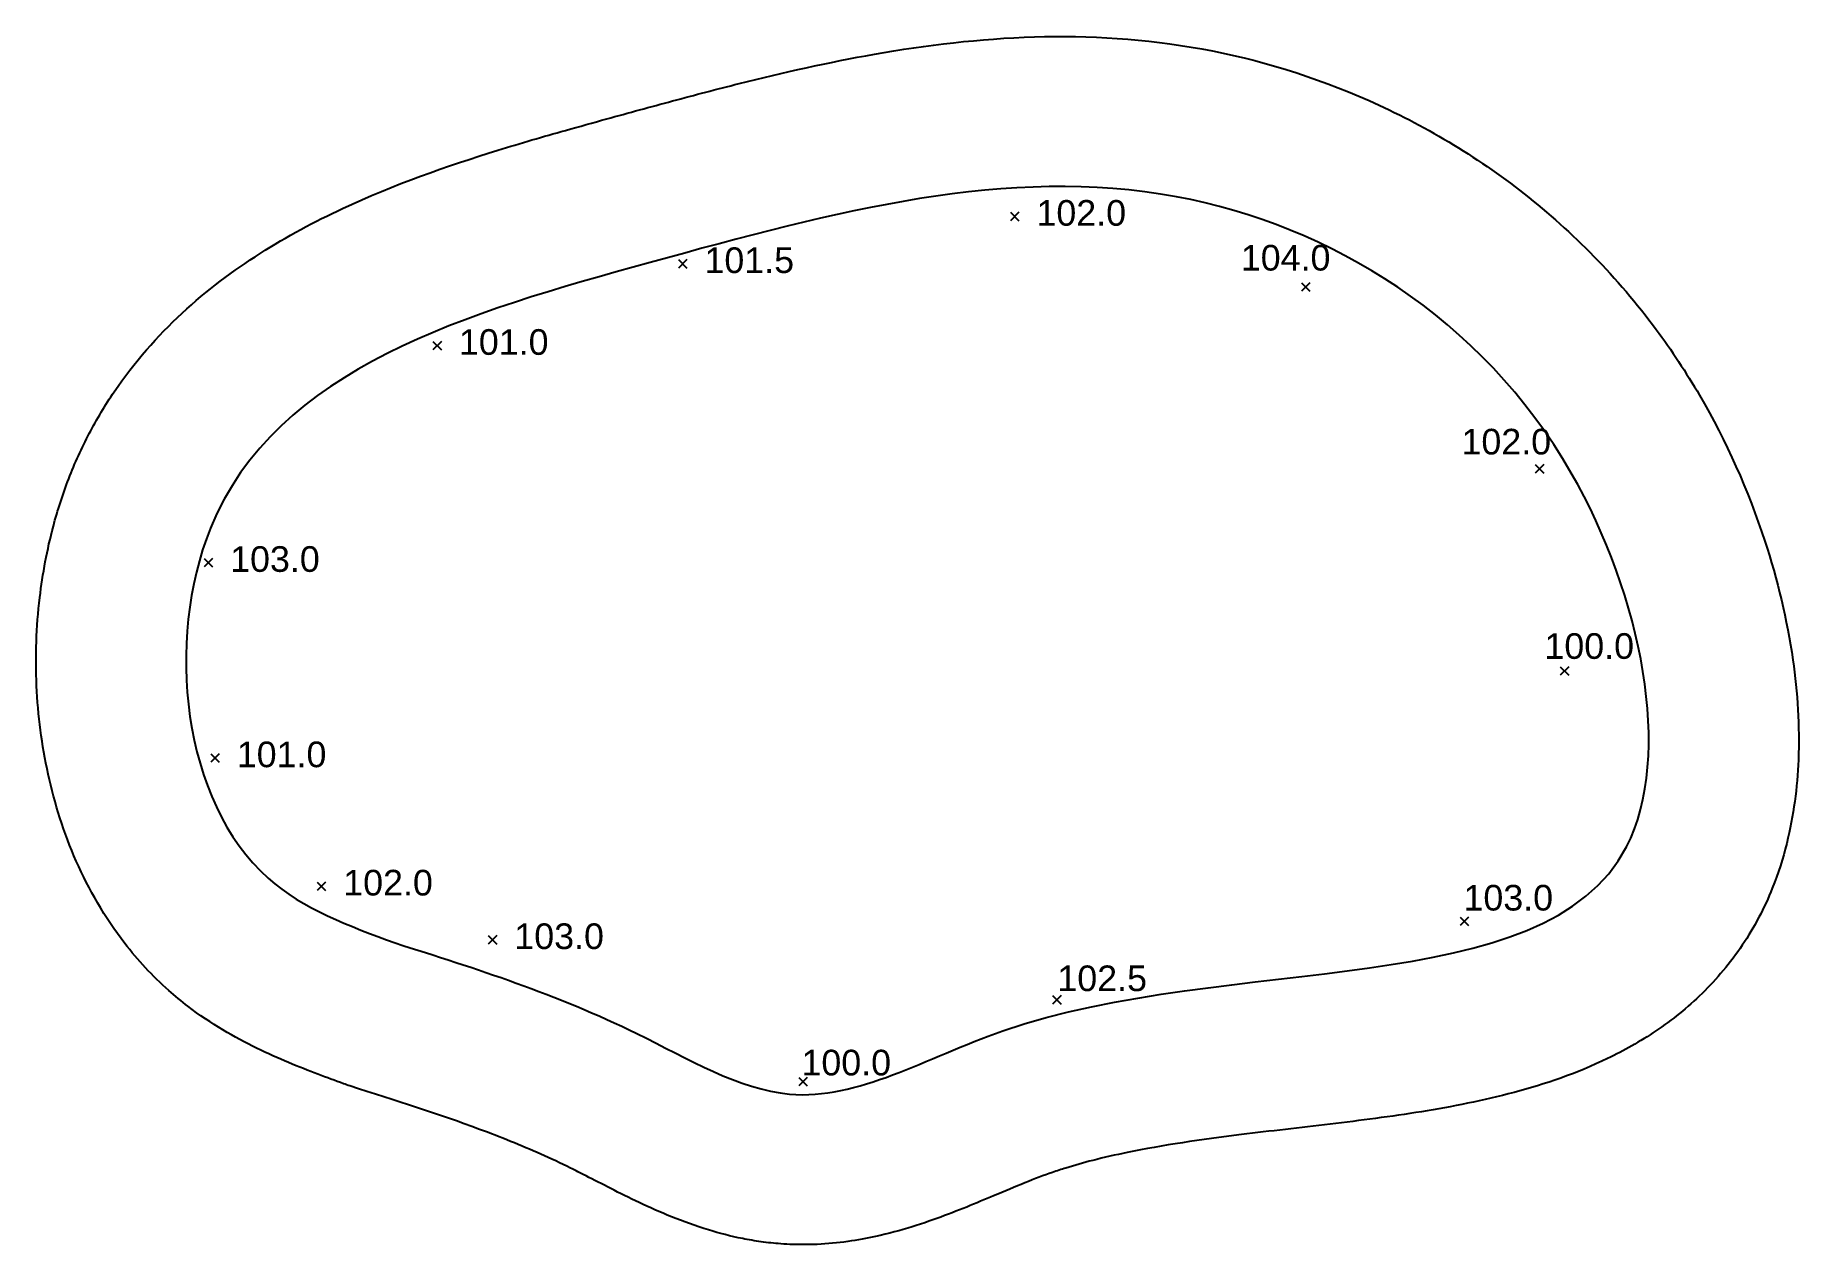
# Model space of a CAD drawing. Header units: millimetres. Extents: x -12 to 46.8, y -10.1 to 30.3.
import ezdxf

# ---------------------------------------------------------------- set-up
doc = ezdxf.new("R2010")
doc.units = ezdxf.units.MM
for name, color, linetype in [('2017_GND', 5, 'Continuous'), ('2017_GND_text', 250, 'Continuous'), ('obj', 250, 'Continuous')]:
    doc.layers.add(name, color=color, linetype=linetype)
doc.styles.get("Standard").update_dxf_attribs({"font": 'arial.ttf'})

# ---------------------------------------------------------------- blocks, each defined once
blk = doc.blocks.new('2017_GNDs')
at = {"layer": '2017_GND'}
for p, q in [((3.103, 0.245), (3.385, -0.037)), ((3.385, 0.245), (3.103, -0.037))]:
    blk.add_line(p, q, dxfattribs=at)
at = {"layer": '2017_GND_text'}
blk.add_attdef('ELEV', (3.971, -0.202), '', height=0.855, dxfattribs=at)

msp = doc.modelspace()

# ---------------------------------------------------------------- linework, layer by layer
at = {"layer": 'obj', "extrusion": (0, 0, -1)}
msp.add_arc((0, 0), 5, 287.55739, 290.21341, dxfattribs=at)
at = {"layer": 'obj'}
msp.add_open_spline([(-1.728, -4.692), (-1.996, -4.593), (-2.281, -4.488), (-3.203, -4.138), (-3.889, -3.864), (-5.352, -3.147), (-6.134, -2.702), (-7.126, -1.945), (-7.338, -1.771), (-8.097, -1.099), (-8.585, -0.569), (-9.687, 0.855), (-10.216, 1.782), (-11.05, 3.678), (-11.354, 4.648), (-11.784, 6.603), (-11.909, 7.588), (-12, 9.556), (-11.965, 10.538), (-11.755, 12.313), (-11.606, 13.107), (-11.256, 14.425), (-11.086, 14.954), (-10.684, 15.994), (-10.454, 16.501), (-9.946, 17.469), (-9.667, 17.933), (-8.699, 19.361), (-7.928, 20.234), (-6.28, 21.76), (-5.403, 22.415), (-3.606, 23.56), (-2.686, 24.05), (-0.031, 25.289), (1.721, 25.9), (4.186, 26.663), (4.939, 26.881), (6.142, 27.22), (6.601, 27.347), (7.785, 27.674), (8.515, 27.874), (9.985, 28.27), (10.722, 28.463), (12.947, 29.02), (14.447, 29.36), (17.713, 29.935), (19.488, 30.151), (23.131, 30.259), (25, 30.15), (28.783, 29.459), (30.658, 28.885), (34.277, 27.279), (36.021, 26.245), (39.258, 23.703), (40.749, 22.194), (42.556, 19.758), (43.04, 19.026), (44.381, 16.723), (45.109, 15.085), (46.085, 12.104), (46.405, 10.779), (46.754, 8.339), (46.827, 7.229), (46.743, 5.185), (46.627, 4.254), (46.269, 2.82), (46.112, 2.323), (45.783, 1.502), (45.634, 1.176), (45.297, 0.535), (45.112, 0.225), (44.514, -0.666), (44.058, -1.205), (43.083, -2.157), (42.564, -2.571), (41.505, -3.287), (40.964, -3.59), (39.382, -4.354), (38.339, -4.705), (36.269, -5.258), (35.24, -5.459), (33.193, -5.789), (32.175, -5.919), (30.167, -6.159), (29.177, -6.269), (26.869, -6.556), (25.579, -6.743), (24.01, -7.065), (23.626, -7.153), (22.946, -7.328), (22.645, -7.413), (22.207, -7.55), (22.058, -7.598), (21.626, -7.748), (21.321, -7.865), (20.668, -8.128), (20.321, -8.274), (19.381, -8.668), (18.757, -8.931), (17.354, -9.437), (16.574, -9.683), (15.062, -9.972), (14.386, -10.052), (13.4, -10.058), (13.13, -10.05), (12.636, -10.013), (12.416, -9.99), (11.992, -9.931), (11.786, -9.895), (11.184, -9.775), (10.807, -9.676), (9.566, -9.298), (8.81, -8.97), (7.466, -8.336), (6.878, -8.026), (6.179, -7.67), (6.005, -7.583), (5.515, -7.342), (5.187, -7.189), (4.19, -6.746), (3.512, -6.473), (1.45, -5.705), (0.012, -5.248), (-1.508, -4.767)], degree=3, knots=[0, 0, 0, 0, 0.830365, 0.830365, 2.556052, 2.556052, 4.281738, 4.281738, 4.750852, 4.750852, 5.986154, 5.986154, 7.924529, 7.924529, 9.862904, 9.862904, 11.801278, 11.801278, 13.739653, 13.739653, 15.334326, 15.334326, 16.419176, 16.419176, 17.497502, 17.497502, 18.575829, 18.575829, 20.985335, 20.985335, 23.394842, 23.394842, 25.804349, 25.804349, 30.302612, 30.302612, 32.316403, 32.316403, 33.592286, 33.592286, 35.667941, 35.667941, 37.743597, 37.743597, 41.894908, 41.894908, 46.613561, 46.613561, 51.332214, 51.332214, 56.050867, 56.050867, 60.76952, 60.76952, 65.488173, 65.488173, 67.375074, 67.375074, 71.148875, 71.148875, 74.05189, 74.05189, 76.431182, 76.431182, 78.379673, 78.379673, 79.408428, 79.408428, 80.084741, 80.084741, 80.761053, 80.761053, 82.113677, 82.113677, 83.466302, 83.466302, 84.818926, 84.818926, 87.415594, 87.415594, 90.012262, 90.012262, 92.60893, 92.60893, 95.205598, 95.205598, 98.853598, 98.853598, 100.096898, 100.096898, 101.152595, 101.152595, 101.712137, 101.712137, 102.83122, 102.83122, 103.950304, 103.950304, 105.680164, 105.680164, 107.410024, 107.410024, 108.620737, 108.620737, 109.065332, 109.065332, 109.420605, 109.420605, 109.775878, 109.775878, 110.486423, 110.486423, 112.246818, 112.246818, 114.007212, 114.007212, 114.632581, 114.632581, 115.875058, 115.875058, 118.360011, 118.360011, 123.22609, 123.22609, 123.22609, 123.22609], dxfattribs=at)
msp.add_spline([(0, 0), (-4.231, 2.156), (-6.162, 13.823), (8.495, 22.683), (26.047, 24.876), (39.211, 15.665), (41.054, 3.209), (20.255, -2.932), (13.146, -5.037), (8.056, -3.019), (0, 0)], degree=3, dxfattribs=at)

# ---------------------------------------------------------------- block references
for p, values in [((17.408, 24.113), {'ELEV': '102.0'}), ((6.339, 22.536), {'ELEV': '101.5'}), ((-1.847, 19.809), {'ELEV': '101.0'}), ((-9.475, 12.574), {'ELEV': '103.0'}), ((-9.253, 6.062), {'ELEV': '101.0'}), ((-5.704, 1.785), {'ELEV': '102.0'}), ((0, 0), {'ELEV': '103.0'})]:
    msp.add_blockref('2017_GNDs', p, dxfattribs=at).add_auto_attribs(values)
ref = msp.add_blockref('2017_GNDs', (27.111, 21.767), dxfattribs=at)
ref.add_attrib('ELEV', '104.0', (28.193, 22.416), dxfattribs={"layer": '2017_GND_text', "height": 0.8548})
ref = msp.add_blockref('2017_GNDs', (34.907, 15.701), dxfattribs=at)
ref.add_attrib('ELEV', '102.0', (35.55, 16.285), dxfattribs={"layer": '2017_GND_text', "height": 0.8548})
ref = msp.add_blockref('2017_GNDs', (35.742, 8.966), dxfattribs=at)
ref.add_attrib('ELEV', '100.0', (38.315, 9.472), dxfattribs={"layer": '2017_GND_text', "height": 0.8548})
ref = msp.add_blockref('2017_GNDs', (32.401, 0.618), dxfattribs=at)
ref.add_attrib('ELEV', '103.0', (35.616, 1.082), dxfattribs={"layer": '2017_GND_text', "height": 0.8548})
ref = msp.add_blockref('2017_GNDs', (18.815, -1.998), dxfattribs=at)
ref.add_attrib('ELEV', '102.5', (22.077, -1.605), dxfattribs={"layer": '2017_GND_text', "height": 0.8548})
ref = msp.add_blockref('2017_GNDs', (10.351, -4.725), dxfattribs=at)
ref.add_attrib('ELEV', '100.0', (13.544, -4.414), dxfattribs={"layer": '2017_GND_text', "height": 0.8548})

doc.saveas('drawing.dxf')
